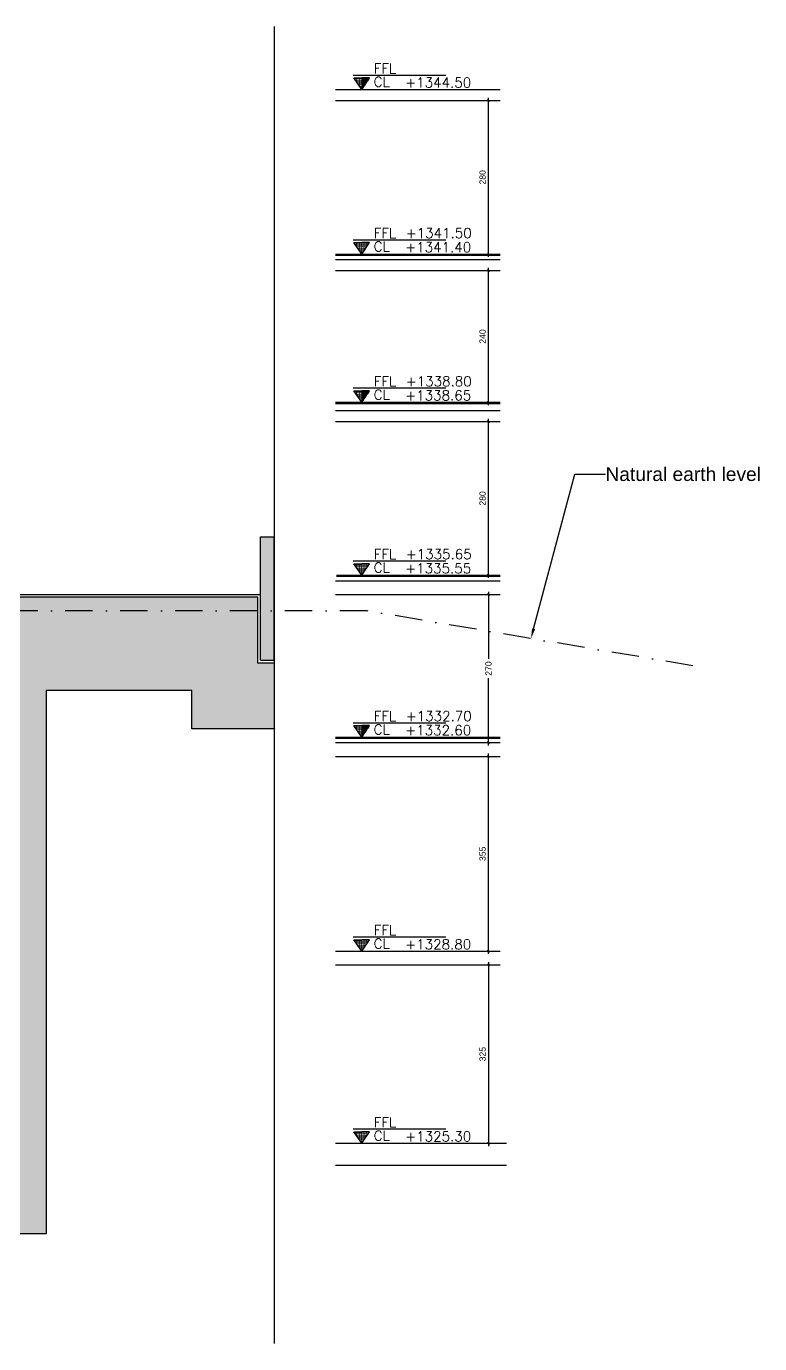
# Model space of a CAD drawing. Header units: centimetres. Extents: x 96271 to 179142, y 9855 to 112216.
# Drawn here: x 133576 to 134912, y 20483 to 22883 of the extents above; entities that cross this region are included whole.
import ezdxf
from ezdxf import colors
from ezdxf.entities.mleader import LeaderData, LeaderLine
from ezdxf.math import Vec2, Vec3

# ---------------------------------------------------------------- set-up
doc = ezdxf.new("R2010")
doc.units = ezdxf.units.CM
doc.header["$LTSCALE"] = 100
doc.header["$MEASUREMENT"] = 0
doc.header["$PDSIZE"] = 0.2
doc.linetypes.add('DASHDOT', pattern=[1, 0.5, -0.25, 0, -0.25])
doc.layers.get('0').update_dxf_attribs({"linetype": 'CONTINUOUS'})
doc.layers.get('DEFPOINTS').update_dxf_attribs({"linetype": 'CONTINUOUS'})
for name, color, linetype in [('A-Dim', 2, 'CONTINUOUS'), ('A-Elev-Otln4', 41, 'CONTINUOUS'), ('A-Otln-Lot Limit', 4, 'CONTINUOUS'), ('A-Patt-Strcr', 8, 'CONTINUOUS'), ('A-Sect-Mcut-Earth', 54, 'CONTINUOUS'), ('A-Sect-Mcut-Tiling', 51, 'CONTINUOUS'), ('A-Wall-Strctr', 6, 'CONTINUOUS')]:
    doc.layers.add(name, color=color, linetype=linetype)
doc.styles.add('ROMAND', font='romand.shx', dxfattribs={"height": 10})
doc.styles.get("Standard").update_dxf_attribs({"font": 'arial.ttf'})
doc.dimstyles.new('1-50', dxfattribs={"dimtxt": 11.25, "dimasz": 5, "dimexe": 5, "dimexo": 5, "dimgap": 5, "dimtad": 1, "dimdec": 1, "dimrnd": 0.5, "dimzin": 12, "dimdsep": 46, "dimtxsty": 'Standard', "dimblk": 'ARCHTICK', "dimcen": 0.09, "dimdle": 5, "dimadec": 0, "dimazin": 3, "dimtfac": 1, "dimtdec": 1, "dimtix": 1, "dimtofl": 0, "dimtmove": 1, "dimatfit": 3, "dimfxl": 5, "dimtolj": 1, "dimtzin": 0, "dimarcsym": 0})

# ---------------------------------------------------------------- blocks, each defined once
blk = doc.blocks.new('FFL-CL-SECTION')
at = {"ltscale": 111}
h = blk.add_hatch(dxfattribs=at)
h.set_pattern_fill('ACAD_ISO07W100', color=232, scale=2, style=0)
h.set_pattern_definition([(7e-15, (-164148.149, 25605.833), (0, 10), [1, -6])])
h.paths.add_polyline_path([(-1579, 487), (-1724, 487), (-1579, 278)])
h = blk.add_hatch(dxfattribs=at)
h.set_pattern_fill('ACAD_ISO07W100', color=232, scale=2, style=0)
h.set_pattern_definition([(180, (160989.661, 25605.833), (0, 10), [1, -6])])
h.paths.add_polyline_path([(-1579, 487), (-1435, 487), (-1579, 278)])
at = {"color": 7, "ltscale": 111}
for p, q in [((-44, 533), (-1735, 533)), ((-1579, 278), (-1724, 487)), ((-1724, 487), (-1579, 487)), ((-1579, 278), (-1435, 487)), ((-1435, 487), (-1579, 487))]:
    blk.add_line(p, q, dxfattribs=at)
at = {"color": 111, "ltscale": 111, "style": 'ROMAND'}
for s, p in [('FFL', (-1361, 570)), ('CL', (-1361, 327))]:
    blk.add_text(s, height=180, dxfattribs=at).set_placement(p)
for tag, p in [('FFL', (-778, 571)), ('CL', (-787, 313))]:
    blk.add_attdef(tag, p, '', height=180, dxfattribs=at)
blk = doc.blocks.new('_ArchTick')
at = {"color": 0, "linetype": 'ByBlock', "const_width": 0.15}
blk.add_lwpolyline([(-0.5, -0.5), (0.5, 0.5)], dxfattribs=at)
blk = doc.blocks.new('*D979')
at = {"layer": 'A-Dim', "color": 0, "lineweight": -2, "transparency": 16777216}
blk.add_line((134418, 21878.4), (134418, 22168.4), dxfattribs=at)
at = {"layer": 'DEFPOINTS', "color": 0, "transparency": 16777216}
for p in [(134418, 22163.4), (134439.3, 22163.4), (134439.3, 21883.4)]:
    blk.add_point(p, dxfattribs=at)
at = {"layer": 'A-Dim', "color": 0, "lineweight": -2, "transparency": 16777216, "xscale": 5, "yscale": 5, "zscale": 5}
for p, rotation in [((134418, 22163.4), 90), ((134418, 21883.4), 270)]:
    blk.add_blockref('_ArchTick', p, dxfattribs=dict(at, rotation=rotation))
at = {"layer": 'A-Dim', "color": 0, "transparency": 16777216, "insert": (134407.2, 22023.4), "char_height": 11.25, "attachment_point": 5, "rotation": 90}
blk.add_mtext('\\A1;280', dxfattribs=at)
blk = doc.blocks.new('*D974')
at = {"layer": 'A-Dim', "color": 0, "lineweight": -2, "transparency": 16777216}
for p, q in [((134418, 21853.4), (134418, 21730.9)), ((134418, 21573.4), (134418, 21695.9))]:
    blk.add_line(p, q, dxfattribs=at)
at = {"layer": 'DEFPOINTS', "color": 0, "transparency": 16777216}
for p in [(134418, 21848.4), (134439.3, 21848.4), (134439.3, 21578.4)]:
    blk.add_point(p, dxfattribs=at)
at = {"layer": 'A-Dim', "color": 0, "lineweight": -2, "transparency": 16777216, "xscale": 5, "yscale": 5, "zscale": 5}
for p, rotation in [((134418, 21848.4), 90), ((134418, 21578.4), 270)]:
    blk.add_blockref('_ArchTick', p, dxfattribs=dict(at, rotation=rotation))
at = {"layer": 'A-Dim', "color": 0, "transparency": 16777216, "insert": (134418, 21713.4), "char_height": 11.25, "attachment_point": 5, "rotation": 90}
blk.add_mtext('\\A1;270', dxfattribs=at)
blk = doc.blocks.new('*D976')
at = {"layer": 'A-Dim', "color": 0, "lineweight": -2, "transparency": 16777216}
blk.add_line((134418, 22193.4), (134418, 22443.4), dxfattribs=at)
at = {"layer": 'DEFPOINTS', "color": 0, "transparency": 16777216}
for p in [(134418, 22438.4), (134439.3, 22438.4), (134439.3, 22198.4)]:
    blk.add_point(p, dxfattribs=at)
at = {"layer": 'A-Dim', "color": 0, "lineweight": -2, "transparency": 16777216, "xscale": 5, "yscale": 5, "zscale": 5}
for p, rotation in [((134418, 22438.4), 90), ((134418, 22198.4), 270)]:
    blk.add_blockref('_ArchTick', p, dxfattribs=dict(at, rotation=rotation))
at = {"layer": 'A-Dim', "color": 0, "transparency": 16777216, "insert": (134407.2, 22318.4), "char_height": 11.25, "attachment_point": 5, "rotation": 90}
blk.add_mtext('\\A1;240', dxfattribs=at)
blk = doc.blocks.new('*D975')
at = {"layer": 'A-Dim', "color": 0, "lineweight": -2, "transparency": 16777216}
blk.add_line((134418, 21193.4), (134418, 21558.4), dxfattribs=at)
at = {"layer": 'DEFPOINTS', "color": 0, "transparency": 16777216}
for p in [(134418, 21553.4), (134439.3, 21553.4), (134439.3, 21198.4)]:
    blk.add_point(p, dxfattribs=at)
at = {"layer": 'A-Dim', "color": 0, "lineweight": -2, "transparency": 16777216, "xscale": 5, "yscale": 5, "zscale": 5}
for p, rotation in [((134418, 21553.4), 90), ((134418, 21198.4), 270)]:
    blk.add_blockref('_ArchTick', p, dxfattribs=dict(at, rotation=rotation))
at = {"layer": 'A-Dim', "color": 0, "transparency": 16777216, "insert": (134407.2, 21375.9), "char_height": 11.25, "attachment_point": 5, "rotation": 90}
blk.add_mtext('\\A1;355', dxfattribs=at)
blk = doc.blocks.new('*D977')
at = {"layer": 'A-Dim', "color": 0, "lineweight": -2, "transparency": 16777216}
blk.add_line((134418, 22463.4), (134418, 22753.4), dxfattribs=at)
at = {"layer": 'DEFPOINTS', "color": 0, "transparency": 16777216}
for p in [(134418, 22748.4), (134439.3, 22748.4), (134439.3, 22468.4)]:
    blk.add_point(p, dxfattribs=at)
at = {"layer": 'A-Dim', "color": 0, "lineweight": -2, "transparency": 16777216, "xscale": 5, "yscale": 5, "zscale": 5}
for p, rotation in [((134418, 22748.4), 90), ((134418, 22468.4), 270)]:
    blk.add_blockref('_ArchTick', p, dxfattribs=dict(at, rotation=rotation))
at = {"layer": 'A-Dim', "color": 0, "transparency": 16777216, "insert": (134407.2, 22608.4), "char_height": 11.25, "attachment_point": 5, "rotation": 90}
blk.add_mtext('\\A1;280', dxfattribs=at)
blk = doc.blocks.new('*D978')
at = {"layer": 'A-Dim', "color": 0, "lineweight": -2, "transparency": 16777216}
blk.add_line((134418, 21178.4), (134418, 20843.4), dxfattribs=at)
at = {"layer": 'DEFPOINTS', "color": 0, "transparency": 16777216}
for p in [(134439.3, 21173.4), (134418, 20848.4), (134439.3, 20848.4)]:
    blk.add_point(p, dxfattribs=at)
at = {"layer": 'A-Dim', "color": 0, "lineweight": -2, "transparency": 16777216, "xscale": 5, "yscale": 5, "zscale": 5}
for p, rotation in [((134418, 21173.4), 90), ((134418, 20848.4), 270)]:
    blk.add_blockref('_ArchTick', p, dxfattribs=dict(at, rotation=rotation))
at = {"layer": 'A-Dim', "color": 0, "transparency": 16777216, "insert": (134407.2, 21010.9), "char_height": 11.25, "attachment_point": 5, "rotation": 90}
blk.add_mtext('\\A1;325', dxfattribs=at)

msp = doc.modelspace()

# ---------------------------------------------------------------- hatches: boundary and pattern name
at = {"layer": 'A-Patt-Strcr'}
h = msp.add_hatch(dxfattribs=at)
h.set_pattern_fill('AR-CONC', color=256, scale=2, angle=-270)
h.set_pattern_definition([(140, (122598.393, 74812.801), (1.2550427, 14.3452037), [1.5, -16.5]), (85, (122598.393, 74812.801), (-15.0438427, -2.7750267), [1.2, -13.2]), (190.451444, (122598.498, 74813.997), (-13.7887998, 11.570177), [1.274804, -14.0228422]), (136.1842, (122594.393, 74812.801), (3.3103856, 21.3448266), [2.25, -24.75]), (186.635635, (122594.67, 74814.58), (-19.482372, 18.693239), [1.912207, -21.034275]), (81.184164, (122594.393, 74812.801), (-19.482372, 18.693239), [1.8, -19.8]), (111, (122595.393, 74814.801), (8.0523778, 11.938141), [1.5, -16.5]), (56, (122595.393, 74814.801), (-14.503001, 4.8663066), [1.2, -13.2]), (161.451445, (122596.064, 74815.796), (-6.450623, 16.8044475), [1.2748038, -14.0228422]), (127.5, (122598.393, 74812.8014), (-6.6578771, 0.2431971), [0, -13.04, 0, -13.4, 0, -13.25]), (97.5, (122598.393, 74812.8014), (-7.8882342, 5.26139075), [0, -7.64, 0, -12.74, 0, -5.05]), (57.5, (122598.393, 74808.3414), (0.45109743, 10.6764487), [0, -5, 0, -15.6, 0, -20.7]), (47.5, (122598.393, 74806.341), (-2.0020996, 11.6637234), [0, -6.5, 0, -10.36, 0, -14.7])])
h.paths.add_polyline_path([(134027.317, 21953.442), (134002.329, 21953.442), (134002.329, 21728.442), (134027.317, 21728.442)])
h.paths.add_polyline_path([(130023.903, 21288.442), (129998.908, 21288.442), (129998.908, 21078.442), (130023.903, 21078.442)])
h.paths.add_polyline_path([(130453.9, 21333.442), (130431.453, 21333.442), (130431.453, 21153.442), (130453.9, 21153.442)])
h.paths.add_polyline_path([(131011.559, 21598.442), (130986.559, 21598.442), (130986.559, 21283.442), (131011.559, 21283.442)])
h.paths.add_polyline_path([(131426.559, 21863.442), (131401.564, 21865.06), (131401.564, 21550.06), (131426.559, 21548.442)])
h = msp.add_hatch(dxfattribs=at)
h.set_pattern_fill('EARTH', color=256, scale=100, angle=90)
h.set_pattern_definition([(90, (122598.393, 74812.801), (-25, 25), [25, -25]), (90, (122589.018, 74812.801), (-25, 25), [25, -25]), (90, (122579.643, 74812.801), (-25, 25), [25, -25]), (180, (122576.518, 74815.926), (-25, -25), [25, -25]), (180, (122576.518, 74825.301), (-25, -25), [25, -25]), (180, (122576.518, 74834.676), (-25, -25), [25, -25])])
h.paths.add_polyline_path([(130456.266, 21148.442), (130426.453, 21148.442), (130426.453, 21233.442), (130207.024, 21233.442), (130207.024, 21113.442), (130306.453, 21113.442), (130306.453, 21028.442), (130456.266, 21028.442)])
h.paths.add_polyline_path([(130207.024, 21233.442), (130028.903, 21233.442), (130028.903, 21073.442), (129998.898, 21073.442), (129998.898, 20953.442), (130148.903, 20953.442), (130148.903, 21113.442), (130207.024, 21113.442)])
h.paths.add_polyline_path([(133491.559, 20803.442), (131871.559, 20803.442), (131871.559, 21868.442), (131431.559, 21868.442), (131431.559, 21543.442), (131396.559, 21543.442), (131396.559, 21573.442), (131016.559, 21573.442), (131016.559, 21278.442), (130981.559, 21278.442), (130981.559, 21308.442), (130458.9, 21308.442), (130458.9, 21148.442), (130457.708, 21028.442), (130578.9, 21028.442), (130578.9, 21138.442), (130861.559, 21138.442), (130861.559, 21108.442), (131136.559, 21108.442), (131136.559, 21453.442), (131551.559, 21453.442), (131551.559, 21423.442), (131751.559, 21423.442), (131751.559, 20683.442), (132426.559, 20683.442), (133611.559, 20683.442), (133611.559, 21673.442), (133877.329, 21673.442), (133877.329, 21603.442), (134027.342, 21603.442), (134027.342, 21723.442), (133997.329, 21723.442), (133997.329, 21843.442), (133491.559, 21843.442)])

# ---------------------------------------------------------------- linework, layer by layer
at = {"layer": 'A-Elev-Otln4'}
msp.add_line((133486.559, 21848.442), (134002.329, 21848.442), dxfattribs=at)
at = {"layer": 'A-Otln-Lot Limit'}
msp.add_line((134027.342, 22883.442), (134027.342, 20483.442), dxfattribs=at)
at = {"layer": 'A-Patt-Strcr'}
for points in [[(134027.317, 21723.442), (133997.329, 21723.442), (133997.329, 21843.442), (133491.559, 21843.442), (133491.559, 20803.442), (132546.559, 20803.442), (132546.559, 20803.442), (132406.559, 20803.442), (132406.559, 20803.442), (131871.559, 20803.442), (131871.559, 21868.442), (131431.559, 21868.442)], [(134027.317, 21603.442), (133877.329, 21603.442), (133877.329, 21673.442), (133611.559, 21673.442), (133611.559, 20683.442), (132426.559, 20683.442), (131751.559, 20683.442), (131751.559, 21423.442), (131551.559, 21423.442), (131551.559, 21453.442), (131136.559, 21453.442), (131136.559, 21108.442), (130861.559, 21108.442), (130861.559, 21138.442), (130578.9, 21138.442), (130578.9, 21028.442), (130306.453, 21028.442), (130306.453, 21113.442), (130148.903, 21113.442), (130148.903, 20953.442), (129998.908, 20953.442)]]:
    msp.add_lwpolyline(points, dxfattribs=at)
at = {"layer": 'A-Sect-Mcut-Earth', "linetype": 'DASHDOT'}
msp.add_lwpolyline([(134790.638, 21718.442), (134196.951, 21818.442), (133232.356, 21818.442), (132138.745, 21718.433), (131685.241, 21593.442), (131395.264, 21518.442), (130932.902, 21418.442), (130677.197, 21318.442), (130122.408, 21253.442), (129942.243, 21283.442)], dxfattribs=at)
at = {"layer": 'A-Sect-Mcut-Tiling'}
for p, q in [((134139.294, 22468.442), (134439.294, 22468.442)), ((134139.294, 22466.442), (134439.294, 22466.442)), ((134139.294, 22198.442), (134439.294, 22198.442)), ((134139.294, 22196.442), (134439.294, 22196.442)), ((134140.858, 21883.442), (134439.294, 21883.442)), ((134140.858, 21881.442), (134439.294, 21881.442)), ((134139.294, 21588.442), (134439.294, 21588.442)), ((134139.294, 21586.442), (134439.294, 21586.442))]:
    msp.add_line(p, q, dxfattribs=at)
at = {"layer": 'A-Wall-Strctr'}
for p, q in [((134139.294, 22768.442), (134439.294, 22768.442)), ((134139.294, 22748.442), (134439.294, 22748.442)), ((134139.294, 22458.442), (134439.294, 22458.442)), ((134139.294, 22438.442), (134439.294, 22438.442)), ((134139.294, 22183.442), (134439.294, 22183.442)), ((134139.294, 22163.442), (134439.294, 22163.442)), ((134002.329, 21953.442), (134027.317, 21953.442)), ((134002.329, 21728.442), (134002.329, 21953.442)), ((134027.317, 21728.442), (134027.317, 21953.442)), ((134139.294, 21873.442), (134439.294, 21873.442)), ((134139.294, 21848.442), (134439.294, 21848.442)), ((134002.329, 21728.442), (134027.317, 21728.442)), ((134139.294, 21578.442), (134439.294, 21578.442)), ((134139.294, 21553.442), (134439.294, 21553.442)), ((134139.294, 21198.442), (134439.294, 21198.442)), ((134139.294, 21173.442), (134439.294, 21173.442)), ((134139.294, 20848.442), (134450.854, 20848.442)), ((134139.294, 20808.442), (134450.854, 20808.442))]:
    msp.add_line(p, q, dxfattribs=at)

# ---------------------------------------------------------------- block references
ref = msp.add_blockref('FFL-CL-SECTION', (134344.827, 22740.663), dxfattribs=dict(xscale=0.1, yscale=0.1, zscale=0.1))
ref.add_attrib('CL', '+1344.50', (134266.174, 22771.945), dxfattribs={"color": 111, "ltscale": 111, "height": 18, "style": 'ROMAND'})
at = {"xscale": 0.1, "yscale": 0.1, "zscale": 0.1}
for p, values in [((134344.827, 22440.663), {'FFL': '+1341.50', 'CL': '+1341.40'}), ((134344.827, 22170.663), {'FFL': '+1338.80', 'CL': '+1338.65'}), ((134344.827, 21855.663), {'FFL': '+1335.65', 'CL': '+1335.55'}), ((134344.827, 21560.663), {'FFL': '+1332.70', 'CL': '+1332.60'})]:
    msp.add_blockref('FFL-CL-SECTION', p, dxfattribs=at).add_auto_attribs(values)
ref = msp.add_blockref('FFL-CL-SECTION', (134344.827, 21170.663), dxfattribs=dict(xscale=0.1, yscale=0.1, zscale=0.1))
ref.add_attrib('CL', '+1328.80', (134266.174, 21201.945), dxfattribs={"color": 111, "ltscale": 111, "height": 18, "style": 'ROMAND'})
ref = msp.add_blockref('FFL-CL-SECTION', (134344.827, 20820.663), dxfattribs=dict(xscale=0.1, yscale=0.1, zscale=0.1))
ref.add_attrib('CL', '+1325.30', (134266.174, 20851.945), dxfattribs={"color": 111, "ltscale": 111, "height": 18, "style": 'ROMAND'})

# ---------------------------------------------------------------- dimensions: what is measured, and where the dimension line sits
at = {"layer": 'A-Dim'}
for p1, p2, distance, override, picture, middle in [((134439.294, 22468.442), (134439.294, 22748.442), 21.317, {"dimse1": 1, "dimse2": 1}, '*D977', (134407.233, 22608.442)), ((134439.294, 22198.442), (134439.294, 22438.442), 21.317, {"dimse1": 1, "dimse2": 1}, '*D976', (134407.233, 22318.442)), ((134439.294, 21883.442), (134439.294, 22163.442), 21.317, {"dimse1": 1, "dimse2": 1}, '*D979', (134407.233, 22023.442)), ((134439.294, 21578.442), (134439.294, 21848.442), 21.317, {"dimtad": 0, "dimse1": 1, "dimse2": 1}, '*D974', (134417.977, 21713.442)), ((134439.294, 21198.442), (134439.294, 21553.442), 21.317, {"dimse1": 1, "dimse2": 1}, '*D975', (134407.229, 21375.942)), ((134439.294, 21173.442), (134439.294, 20848.442), -21.317, {"dimse1": 1, "dimse2": 1}, '*D978', (134407.229, 21010.942))]:
    dim = msp.add_aligned_dim(p1=p1, p2=p2, distance=distance, dimstyle='1-50', override=override, dxfattribs=at)
    dim.commit()
    dim.dimension.update_dxf_attribs({"geometry": picture, "text_midpoint": middle})

# ---------------------------------------------------------------- leaders
at = {"layer": 'A-Sect-Mcut-Earth', "linetype": 'DASHDOT'}
ml = msp.add_multileader_mtext('Standard', dxfattribs=at)
ml.set_content('Natural earth level', color=256)
ml.set_leader_properties()
ml.build(insert=Vec2(0, 0))
ml.multileader.update_dxf_attribs({"text_right_attachment_type": 6, "dogleg_length": 0.36, "arrow_head_size": 18})
ctx = ml.context
ctx.base_point, ctx.char_height, ctx.arrow_head_size, ctx.landing_gap_size, ctx.plane_origin = Vec3(134631.096, 22067.418), 25, 18, 0.09, Vec3(134495.497, 21768.442)
ctx.right_attachment = 6
notes = []
notes.append((ctx, [(0, (1, 1, 0), (134575.607, 22067.418), (1, 0), 55.489, [(0, [(134495.497, 21768.442)], 0, [])])]))
ctx.mtext.insert, ctx.mtext.flow_direction = Vec3(134631.186, 22080.122), 5
for ctx, leaders in notes:
    for number, flags, end, landing, length, lines in leaders:
        leader = LeaderData()
        leader.index, (leader.has_last_leader_line, leader.has_dogleg_vector, leader.attachment_direction) = number, flags
        leader.last_leader_point, leader.dogleg_vector, leader.dogleg_length = Vec3(end), Vec3(landing), length
        for number, points, colour, breaks in lines:
            line = LeaderLine()
            line.index, line.vertices, line.color, line.breaks = number, Vec3.list(points), colors.encode_raw_color(colour), breaks
            leader.lines.append(line)
        ctx.leaders.append(leader)

doc.saveas('drawing.dxf')
